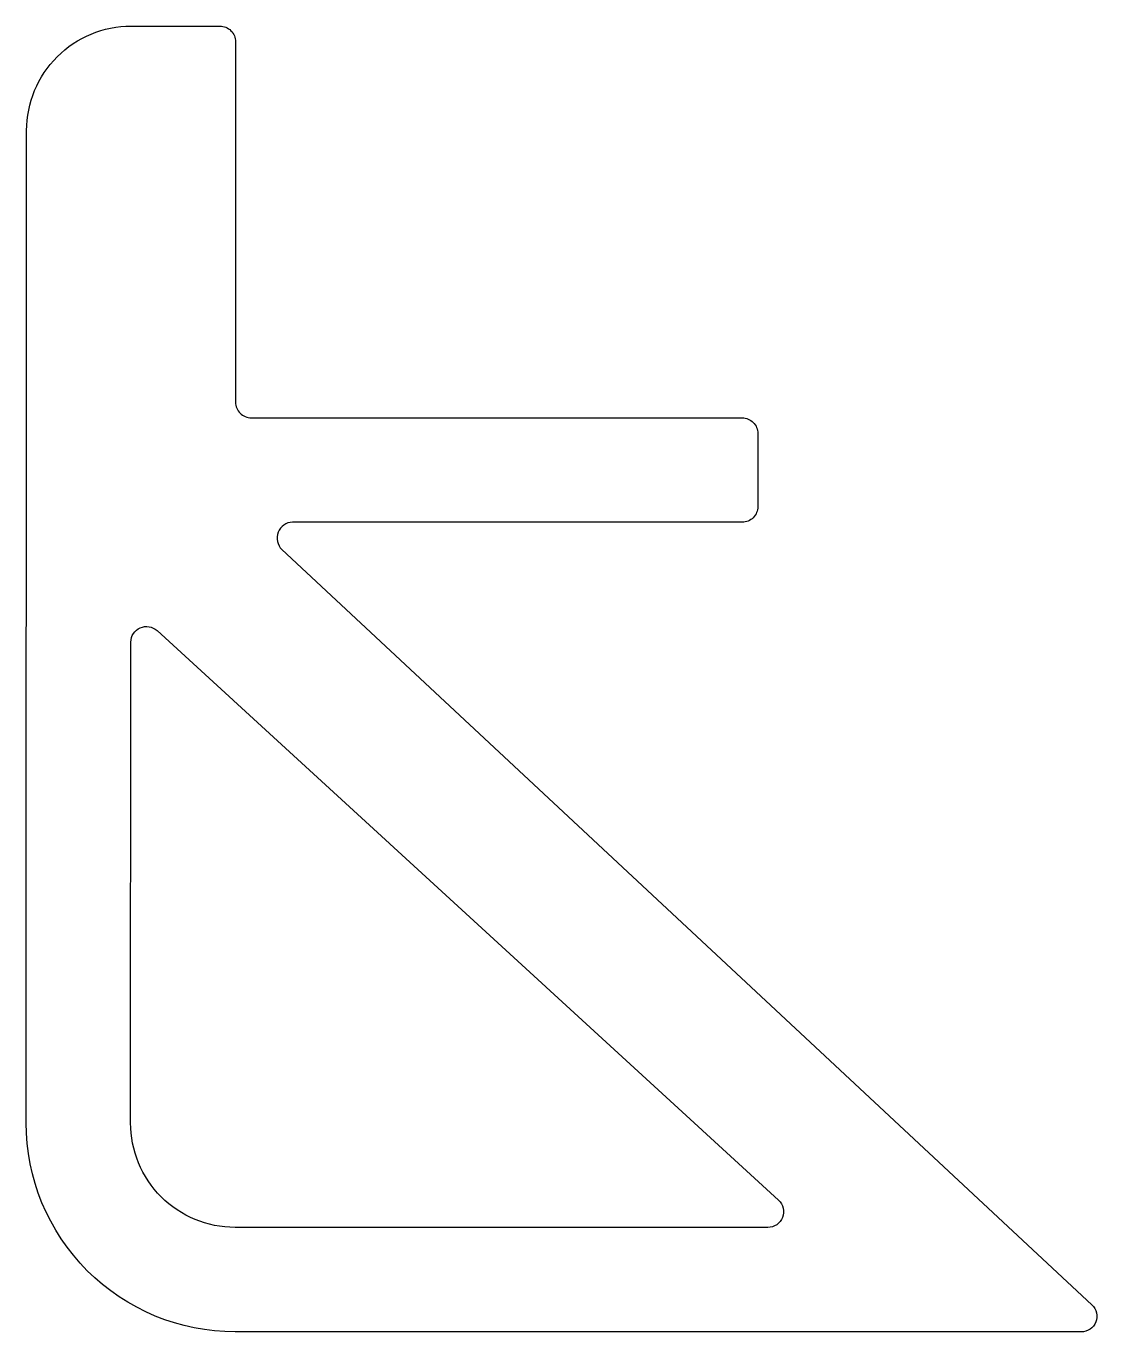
# Model space of a CAD drawing. Extents: x 394 to 414.5, y -54.3 to -29.3.
import ezdxf

# ---------------------------------------------------------------- set-up
doc = ezdxf.new("R2010")
doc.units = 0
doc.layers.get('0').update_dxf_attribs({"linetype": 'CONTINUOUS'})

msp = doc.modelspace()

# ---------------------------------------------------------------- linework, layer by layer
at = {"linetype": 'CONTINUOUS'}
for points in [[(407.983, -37.057), (407.983, -38.457, -0.414214), (407.683, -38.757), (399.076, -38.757, 0.680876), (398.871, -39.277), (414.379, -53.738, -0.680876), (414.174, -54.257), (397.977, -54.257, -0.414841), (393.973, -50.253), (393.983, -31.257, -0.414214), (395.983, -29.257), (397.683, -29.257, -0.414214), (397.983, -29.557), (397.983, -36.457, 0.414214), (398.283, -36.757), (407.683, -36.757, -0.414214)], [(396.48, -40.831), (408.377, -51.736, -0.684013), (408.174, -52.257), (397.973, -52.257, -0.414586), (395.973, -50.255), (395.978, -41.052, -0.652385)]]:
    msp.add_lwpolyline(points, format="xyb", close=True, dxfattribs=at)

doc.saveas('drawing.dxf')
